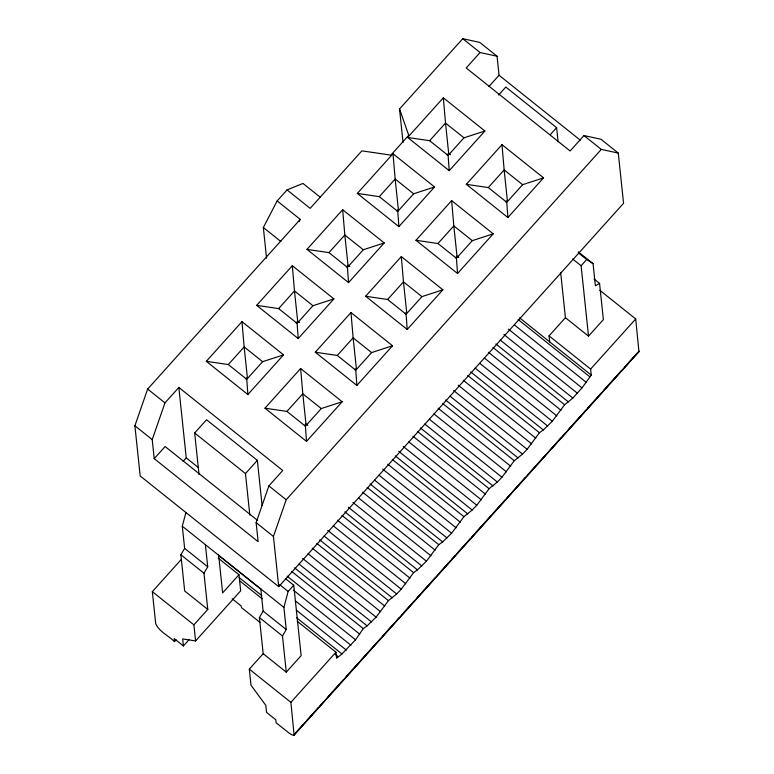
<?xml version="1.0" encoding="UTF-8"?>
<svg xmlns="http://www.w3.org/2000/svg" width="774" height="774" viewBox="0 0 774 774"><rect width="100%" height="100%" fill="white"/><g stroke="black" fill="none" stroke-linecap="round" stroke-linejoin="round"><path stroke-width="1.16" d="M249.315 669.133L251.008 685.232L265.811 705.356L266.556 712.39L275.786 719.772L276.105 722.79L289.437 733.346L292.456 735.048L294.11 735.126L290.879 702.347L249.315 669.133L263.189 653.711L259.387 617.507L263.131 611.083L260.809 588.956M294.11 735.126L638.947 351.735L635.715 318.956L599.821 290.279M189.059 639.701L183.428 645.971L182.683 638.927L195.59 640.949L193.897 624.85L207.771 609.428L184.676 590.978L180.874 554.774L184.628 548.35L182.296 526.223L185.944 512.543M293.743 585.231L301.144 655.636L286.283 672.161L282.471 635.957L286.225 629.533L283.903 607.406L288.151 591.442L293.743 585.231L285.277 578.468M580.297 140.171L499.056 75.262L497.053 56.221L480.074 52.535L466.2 67.967L570.109 150.988L583.983 135.566L600.963 139.243L618.281 153.088L623.563 203.291L278.727 586.673L140.181 475.971L134.899 425.768L147.641 389.051L300.244 219.381L277.15 200.93L287.057 189.911L302.982 183.448L320.533 197.467M152.217 439.613L164.959 402.886L178.833 387.455L282.742 470.486L268.868 485.908L256.126 522.634L258.129 541.684L154.22 458.653L152.217 439.613L134.899 425.768M278.727 586.673L273.445 536.469L286.187 499.752L601.301 149.401L618.281 153.088M266.575 258.284L263.344 227.517L277.15 200.93M299.132 221.509L300.244 219.381M207.771 609.428L203.968 573.224L207.713 566.8L205.391 544.673M297.235 621.27L335.964 652.221L336.603 658.258L341.924 653.943L355.527 639.827L363.258 628.623L367.128 625.856L376.106 617.159L388.422 600.634L396.675 593.958L401.271 589.169L413.597 572.654L417.467 569.887L426.445 561.198L438.761 544.673L442.641 541.897L451.61 533.199L463.936 516.684L472.179 510.027L476.784 505.229L489.1 488.704L497.353 482.028L501.949 477.239L514.275 460.724L522.508 454.096L527.123 449.297L539.439 432.734L543.319 429.957L552.288 421.259L564.614 404.754L572.857 398.068L582 387.909L591.268 375.119L590.63 369.082L549.066 335.877L565.417 317.698L560.695 272.729M403.041 142.406L399.529 108.989L462.755 38.7L479.735 42.386L497.053 56.221M206.31 361.323L241.981 321.655L283.545 354.869L247.874 394.527L206.31 361.323L228.291 364.554L246.761 379.318L247.874 394.527M256.649 305.353L292.32 265.695L333.884 298.899L298.213 338.567L256.649 305.353L278.63 308.594L297.1 323.348L298.213 338.567M306.988 249.383L342.659 209.725L384.223 242.939L348.552 282.597L306.988 249.383L328.969 252.624L347.439 267.388L348.552 282.597M357.327 193.423L392.998 153.755L434.562 186.969L398.891 226.627L357.327 193.423L379.308 196.654L397.778 211.418L398.891 226.627M407.666 137.453L443.338 97.795L484.901 131.009L449.23 170.667L407.666 137.453L429.647 140.694L448.117 155.448L449.23 170.667M228.291 364.554L244.149 346.926L241.981 321.655M278.63 308.594L294.488 290.966L292.32 265.695M328.969 252.624L344.827 234.996L342.659 209.725M379.308 196.654L395.166 179.026L392.998 153.755M429.647 140.694L445.505 123.066L443.338 97.795M154.22 458.653L165.123 446.53L257.694 520.505M488.936 86.514L499.056 75.262M199.024 474.51L194.661 432.985L206.552 419.76L257.355 460.356L262.086 505.432M498.669 94.979L505.809 87.046L556.603 127.642L558.102 141.874M245.735 378.863L247.322 377.102L244.149 346.926L262.618 361.69L283.545 354.869M296.074 322.903L297.661 321.133L294.488 290.966L312.957 305.72L333.884 298.899M346.413 266.933L348 265.172L344.827 234.996L363.296 249.76L384.223 242.939M396.752 210.973L398.329 209.203L395.166 179.026L413.635 193.79L434.562 186.969M447.082 155.003L448.668 153.242L445.505 123.066L463.974 137.83L484.901 131.009M246.761 379.318L262.618 361.69M297.1 323.348L312.957 305.72M347.439 267.388L363.296 249.76M397.778 211.418L413.635 193.79M448.117 155.448L463.974 137.83M183.128 461.314L186.234 457.86L178.833 387.455M264.96 408.179L300.631 368.521L342.195 401.735L306.523 441.393L264.96 408.179L286.941 411.42L305.42 426.184L306.523 441.393M315.299 352.218L350.97 312.551L392.534 345.765L356.862 385.423L315.299 352.218L337.28 355.45L355.759 370.214L356.862 385.423M365.638 296.248L401.309 256.591L442.873 289.805L407.201 329.463L365.638 296.248L387.619 299.49L406.089 314.244L407.201 329.463M415.977 240.288L451.648 200.621L493.212 233.835L457.54 273.493L415.977 240.288L437.958 243.52L456.428 258.284L457.54 273.493M466.316 184.318L501.987 144.661L543.551 177.865L507.879 217.533L466.316 184.318L488.297 187.56L506.767 202.314L507.879 217.533M286.941 411.42L302.798 393.792L300.631 368.521M337.28 355.45L353.137 337.822L350.97 312.551M387.619 299.49L403.477 281.862L401.309 256.591M437.958 243.52L453.816 225.892L451.648 200.621M488.297 187.56L504.155 169.932L501.987 144.661M249.828 515.097L245.464 473.572L257.355 460.356M550.266 134.695L556.603 127.642M176.124 639.808L174.508 641.607C168.519 635.686 159.415 631.836 155.719 623.834L152.333 591.646L181.319 559.418M304.385 425.729L305.972 423.968L302.798 393.792L321.268 408.556L342.195 401.735M354.724 369.769L356.311 367.998L353.137 337.822L371.607 352.586L392.534 345.765M405.063 313.799L406.65 312.038L403.477 281.862L421.946 296.626L442.873 289.805M455.402 257.829L456.989 256.068L453.816 225.892L472.285 240.656L493.212 233.835M505.741 201.869L507.318 200.108L504.155 169.932L522.624 184.686L543.551 177.865M305.42 426.184L321.268 408.556M355.759 370.214L371.607 352.586M406.089 314.244L421.946 296.626M456.428 258.284L472.285 240.656M506.767 202.314L522.624 184.686M218.2 558.122L238.982 574.724L222.631 592.903L218.655 555.035M195.59 640.949L240.675 590.823L238.982 574.724M599.569 283.41L603.372 319.623L588.511 336.148L581.11 265.743L586.702 259.522L593.068 263.682L595.39 285.809L599.569 283.41L594.026 278.988M290.879 702.347L335.964 652.221M590.63 369.082L635.715 318.956M293.491 735.3L303.185 724.522M306.417 720.933L318.53 707.465M320.146 705.675L323.377 702.076M327.412 697.587L338.722 685.019M340.337 683.219L343.559 679.63M345.988 676.94L358.904 662.573M361.332 659.883L379.096 640.127M382.327 636.538L394.44 623.07M396.056 621.27L399.287 617.681M401.706 614.982L414.632 600.624M417.051 597.925L434.824 578.178M438.055 574.579L450.168 561.111M451.784 559.321L455.006 555.722M457.434 553.033L470.35 538.665M471.966 536.875L490.542 516.219M492.97 513.53L505.083 500.062M506.699 498.262L510.734 493.773M513.152 491.084L525.265 477.616M527.694 474.917L545.457 455.17M548.689 451.571L560.802 438.103M562.417 436.313L565.649 432.724M568.88 429.125L580.993 415.657M583.412 412.968L585.841 410.268M587.456 408.478L601.185 393.211M603.604 390.522L621.367 370.765M624.599 367.176L636.712 353.708M294.265 734.536L639.101 351.144M638.327 351.909L638.947 351.735M462.755 38.7L480.074 52.535M583.983 135.566L601.301 149.401M578.284 251.869L593.068 263.682M578.226 252.759L586.702 259.522M448.668 153.242L450.516 154.713M572.644 258.971L581.11 265.743M565.417 317.698L588.511 336.148M456.989 256.068L458.827 257.548M519.644 317.891L591.268 375.119M518.145 319.536L589.778 376.774M514.565 325.061L586.189 382.288M508.479 329.173L582 387.909M503.942 334.542L577.462 393.279M500.285 340.076L572.857 398.068M495.911 343.985L568.484 401.977M492.98 347.526L564.614 404.754M287.057 189.911L310.151 208.361L361.874 150.853L390.899 155.119L408.74 135.286L399.529 108.989M488.452 352.286L561.024 410.278M484.253 357.907L556.825 415.89M479.716 363.277L552.288 421.259M348 265.172L349.838 266.643M475.12 368.066L547.692 426.048M470.747 371.965L543.319 429.957M467.815 375.506L539.439 432.734M463.297 380.276L535.869 438.258M263.344 227.517L280.894 241.536M458.16 385.162L531.68 443.899M453.612 390.551L527.123 449.297M449.936 396.104L522.508 454.096M445.563 399.994L518.135 457.985M442.641 403.486L514.275 460.724M438.113 408.256L510.685 466.238M433.924 413.877L506.496 471.859M429.377 419.247L501.949 477.239M297.661 321.133L299.509 322.613M424.781 424.036L497.353 482.028M420.408 427.945L492.98 485.927M417.476 431.466L489.1 488.704M412.948 436.236L485.521 494.228M408.759 441.867L481.331 499.849M403.273 446.492L476.784 505.229M398.668 451.281L472.179 510.027M395.233 455.934L467.806 513.926M392.302 459.456L463.936 516.684M387.774 464.216L460.346 522.208M382.637 469.092L456.157 527.829M379.037 475.217L451.61 533.199M305.972 423.968L307.82 425.439M374.442 480.006L447.014 537.988M370.069 483.905L442.641 541.897M367.137 487.436L438.761 544.673M362.609 492.206L435.182 550.188M358.42 497.827L430.983 555.819M352.934 502.452L426.445 561.198M348.329 507.241L421.84 565.988M344.894 511.895L417.467 569.887M341.963 515.416L413.597 572.654M337.435 520.186L410.007 578.168M333.246 525.807L405.818 583.799M327.76 530.432L401.271 589.169M147.641 389.051L164.959 402.886M268.868 485.908L286.187 499.752M324.103 535.976L396.675 593.958M194.661 432.985L245.464 473.572M319.73 539.875L392.302 597.867M316.798 543.406L388.422 600.634M312.27 548.166L384.842 606.158M308.081 553.797L380.653 611.779M186.234 457.86L198.134 467.38M302.595 558.422L376.106 617.159M256.126 522.634L273.445 536.469M298.928 563.965L371.501 621.948M294.555 567.864L367.128 625.856M291.624 571.386L363.258 628.623M287.154 576.166L359.726 634.158M293.327 590.127L355.527 639.827M279.685 584.68L288.151 591.442M295.339 600.837L350.951 645.264M296.355 610.164L346.307 650.083M182.296 526.223L283.903 607.406M218.452 555.297L260.867 589.178M296.684 617.797L341.924 653.943M239.127 577.53L261.747 595.603M335.258 654.34L338.083 656.604M239.621 580.761L262.163 598.776M184.628 548.35L207.713 566.8M263.131 611.083L286.225 629.533M180.874 554.774L203.968 573.224M259.387 617.507L282.471 635.957M232.142 598.747L241.217 605.994L241.372 607.503L259.996 622.383M263.189 653.711L286.283 672.161M152.333 591.646L193.897 624.85M183.428 645.971L174.189 638.589L174.508 641.607M549.066 335.877L549.704 341.905"/></g></svg>
